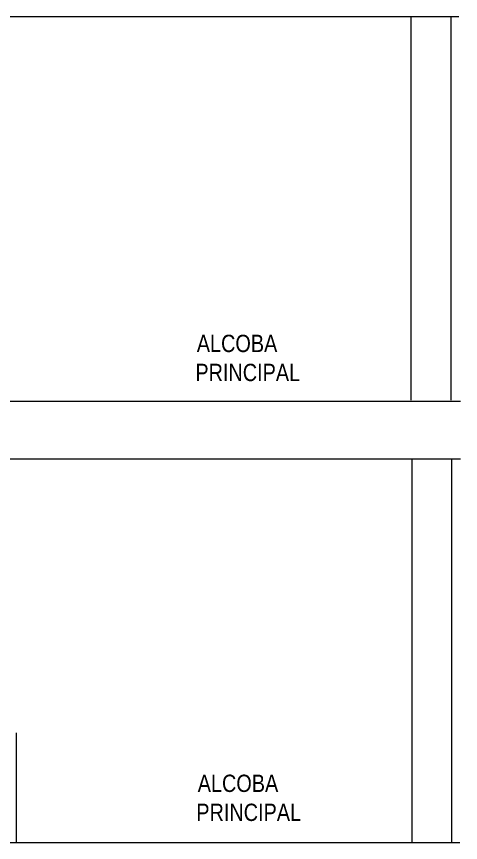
# Model space of a CAD drawing. Extents: x 1270 to 1442, y 932 to 1016.
# Drawn here: x 1433.88 to 1436.95, y 975.19 to 980.91 of the extents above; entities that cross this region are included whole.
import ezdxf

# ---------------------------------------------------------------- set-up
doc = ezdxf.new("R2010")
doc.units = 0
doc.header["$MEASUREMENT"] = 0
doc.layers.add('arquitecturapasito', color=252, linetype='Continuous', lineweight=5)
doc.styles.add('MtXpl_Arial_Narrow', font='')
doc.styles.get('MtXpl_Arial_Narrow').set_extended_font_data('Arial Narrow')

msp = doc.modelspace()

# ---------------------------------------------------------------- linework, layer by layer
at = {"layer": 'arquitecturapasito', "color": 252}
for p, q in [((1422.6053, 980.914), (1436.939, 980.914)), ((1436.6098, 978.254), (1436.6098, 980.914)), ((1436.8856, 978.254), (1436.8856, 980.914)), ((1422.6045, 978.2479), (1436.9507, 978.2479)), ((1422.6045, 977.8479), (1436.9507, 977.8479)), ((1436.6163, 975.1879), (1436.6163, 977.8479)), ((1436.8921, 975.1879), (1436.8921, 977.8479)), ((1433.8768, 975.1879), (1433.8768, 975.9479)), ((1422.6045, 975.1879), (1436.9455, 975.1879))]:
    msp.add_line(p, q, dxfattribs=at)

# ---------------------------------------------------------------- texts
at = {"layer": 'arquitecturapasito', "color": 252, "style": 'MtXpl_Arial_Narrow'}
for s, p in [('ALCOBA', (1435.1249, 978.5877)), ('PRINCIPAL', (1435.1151, 978.3865)), ('ALCOBA', (1435.1314, 975.5381)), ('PRINCIPAL', (1435.1216, 975.3369))]:
    msp.add_text(s, height=0.12, dxfattribs=at).set_placement(p)

doc.saveas('drawing.dxf')
